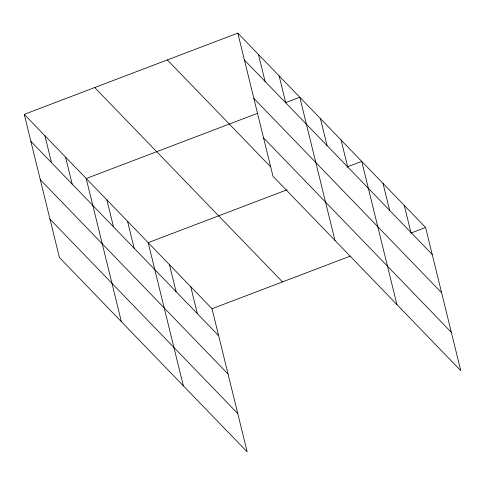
<?xml version="1.0" encoding="UTF-8"?>
<svg xmlns="http://www.w3.org/2000/svg" width="485" height="485" viewBox="0 0 485 485"><rect width="100%" height="100%" fill="white"/><g stroke="black" fill="none" stroke-linecap="round" stroke-linejoin="round"><path stroke-width="0.73" d="M24.25 114.357L212.012 308.727L247.18 451.893L59.412 257.529L24.25 114.357L237.82 33.107L425.587 227.471L460.75 370.643L272.988 176.273L237.82 33.107M257.499 113.332L86.215 178.504L121.377 321.67M285.689 102.608L299.785 97.249L334.947 240.414M287.078 189.799L148.174 242.645L183.342 385.811M346.945 167.022L361.743 161.39L396.912 304.556M212.012 308.727L350.218 256.147M410.783 233.103L425.587 227.471M244.446 60.067L432.208 254.437M253.861 98.413L441.629 292.782M263.567 137.922L451.329 332.292M167.343 59.922L270.612 166.822M94.727 87.549L282.494 281.912M30.87 141.323L218.638 335.693M40.291 179.668L228.053 374.038M49.997 219.178L237.759 413.547M404.302 205.446L410.928 232.406M383.023 183.415L389.649 210.381M341.088 140.007L347.715 166.967M320.439 118.625L327.06 145.591M279.13 75.866L285.75 102.826M258.475 54.484L265.095 81.45M190.732 286.702L197.359 313.662M169.453 264.671L176.079 291.63M127.519 221.263L134.145 248.223M106.864 199.881L113.49 226.847M65.56 157.122L72.18 184.082M44.905 135.739L51.525 162.699"/></g></svg>
